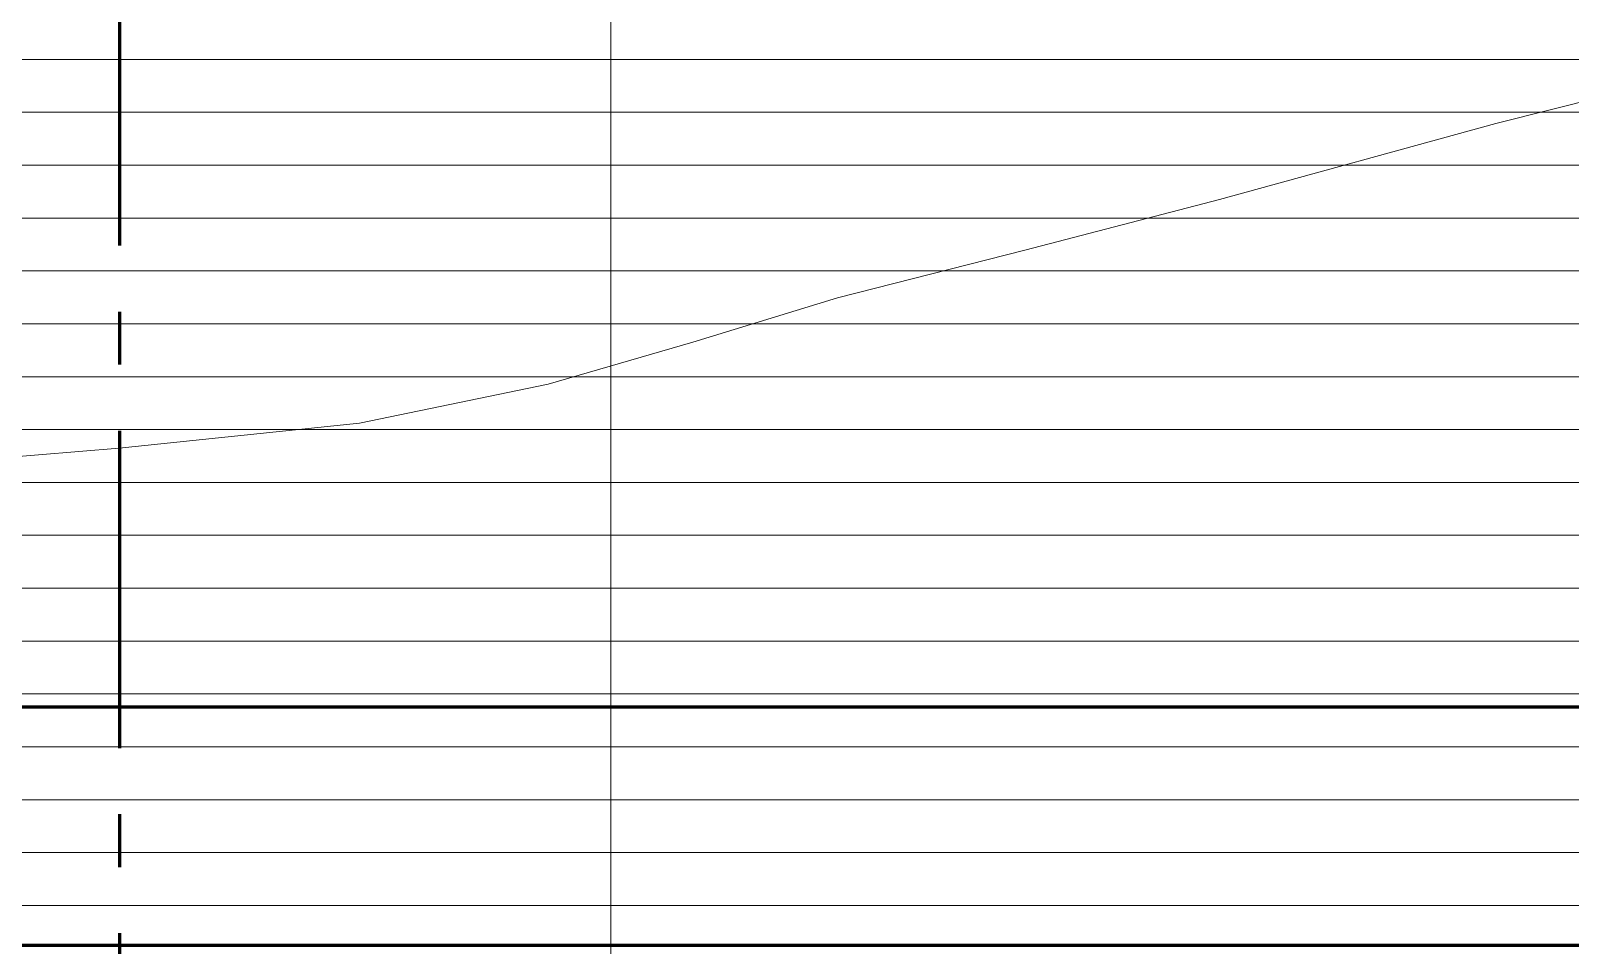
# Model space of a CAD drawing. Header units: metres. Extents: x 48 to 635, y -15 to 39.
# Drawn here: x 68.461 to 71.373, y 17.522 to 19.251 of the extents above; entities that cross this region are included whole.
import ezdxf

# ---------------------------------------------------------------- set-up
doc = ezdxf.new("R2010")
doc.units = ezdxf.units.M
doc.header["$MEASUREMENT"] = 0
doc.linetypes.add('Linea punta', pattern=[0.85, 0.6, -0.125, 0, -0.125])
doc.linetypes.add('Wipeout_Contour', pattern=[1, 0, -1])
for name, color, linetype in [('Interior - Furniture', 7, 'Continuous'), ('Marker - Section', 7, 'Continuous'), ('Shell - Roof', 7, 'Continuous'), ('Structural - Bearing', 7, 'Continuous')]:
    doc.layers.add(name, color=color, linetype=linetype)

# ---------------------------------------------------------------- blocks, each defined once
blk = doc.blocks.new('*X21')
at = {"layer": 'Shell - Roof', "color": 23, "linetype": 'Continuous', "lineweight": 13, "true_color": 0xbf8080}
for p, q in [((68.4756, 19.1974), (68.2342, 19.1974)), ((68.4756, 19.1974), (68.2342, 19.1974)), ((68.7171, 19.1974), (68.4756, 19.1974)), ((68.7171, 19.1974), (68.4756, 19.1974)), ((68.9585, 19.1974), (68.7171, 19.1974)), ((68.9585, 19.1974), (68.7171, 19.1974)), ((69.1999, 19.1974), (68.9585, 19.1974)), ((69.1999, 19.1974), (68.9585, 19.1974)), ((69.4413, 19.1974), (69.1999, 19.1974)), ((69.4413, 19.1974), (69.1999, 19.1974)), ((69.5585, 19.1974), (69.4413, 19.1974)), ((69.5585, 19.1974), (69.4413, 19.1974)), ((68.4756, 19.0974), (68.2342, 19.0974)), ((68.4756, 19.0974), (68.2342, 19.0974)), ((68.7171, 19.0974), (68.4756, 19.0974)), ((68.7171, 19.0974), (68.4756, 19.0974)), ((68.9585, 19.0974), (68.7171, 19.0974)), ((68.9585, 19.0974), (68.7171, 19.0974)), ((69.1999, 19.0974), (68.9585, 19.0974)), ((69.1999, 19.0974), (68.9585, 19.0974)), ((69.4413, 19.0974), (69.1999, 19.0974)), ((69.4413, 19.0974), (69.1999, 19.0974)), ((69.5585, 19.0974), (69.4413, 19.0974)), ((69.5585, 19.0974), (69.4413, 19.0974)), ((68.4756, 18.9974), (68.2342, 18.9974)), ((68.4756, 18.9974), (68.2342, 18.9974)), ((68.7171, 18.9974), (68.4756, 18.9974)), ((68.7171, 18.9974), (68.4756, 18.9974)), ((68.9585, 18.9974), (68.7171, 18.9974)), ((68.9585, 18.9974), (68.7171, 18.9974)), ((69.1999, 18.9974), (68.9585, 18.9974)), ((69.1999, 18.9974), (68.9585, 18.9974)), ((69.4413, 18.9974), (69.1999, 18.9974)), ((69.4413, 18.9974), (69.1999, 18.9974)), ((69.5585, 18.9974), (69.4413, 18.9974)), ((69.5585, 18.9974), (69.4413, 18.9974)), ((68.4756, 18.8974), (68.2342, 18.8974)), ((68.4756, 18.8974), (68.2342, 18.8974)), ((68.7171, 18.8974), (68.4756, 18.8974)), ((68.7171, 18.8974), (68.4756, 18.8974)), ((68.9585, 18.8974), (68.7171, 18.8974)), ((68.9585, 18.8974), (68.7171, 18.8974)), ((69.1999, 18.8974), (68.9585, 18.8974)), ((69.1999, 18.8974), (68.9585, 18.8974)), ((69.4413, 18.8974), (69.1999, 18.8974)), ((69.4413, 18.8974), (69.1999, 18.8974)), ((69.5585, 18.8974), (69.4413, 18.8974)), ((69.5585, 18.8974), (69.4413, 18.8974)), ((68.4756, 18.7974), (68.2342, 18.7974)), ((68.4756, 18.7974), (68.2342, 18.7974)), ((68.7171, 18.7974), (68.4756, 18.7974)), ((68.7171, 18.7974), (68.4756, 18.7974)), ((68.9585, 18.7974), (68.7171, 18.7974)), ((68.9585, 18.7974), (68.7171, 18.7974)), ((69.1999, 18.7974), (68.9585, 18.7974)), ((69.1999, 18.7974), (68.9585, 18.7974)), ((69.4413, 18.7974), (69.1999, 18.7974)), ((69.4413, 18.7974), (69.1999, 18.7974)), ((69.5585, 18.7974), (69.4413, 18.7974)), ((69.5585, 18.7974), (69.4413, 18.7974)), ((68.4756, 18.6974), (68.2342, 18.6974)), ((68.4756, 18.6974), (68.2342, 18.6974)), ((68.7171, 18.6974), (68.4756, 18.6974)), ((68.7171, 18.6974), (68.4756, 18.6974)), ((68.9585, 18.6974), (68.7171, 18.6974)), ((68.9585, 18.6974), (68.7171, 18.6974)), ((69.1999, 18.6974), (68.9585, 18.6974)), ((69.1999, 18.6974), (68.9585, 18.6974)), ((69.4413, 18.6974), (69.1999, 18.6974)), ((69.4413, 18.6974), (69.1999, 18.6974)), ((69.5585, 18.6974), (69.4413, 18.6974)), ((69.5585, 18.6974), (69.4413, 18.6974)), ((68.4756, 18.5974), (68.2342, 18.5974)), ((68.4756, 18.5974), (68.2342, 18.5974)), ((68.7171, 18.5974), (68.4756, 18.5974)), ((68.7171, 18.5974), (68.4756, 18.5974)), ((68.9585, 18.5974), (68.7171, 18.5974)), ((68.9585, 18.5974), (68.7171, 18.5974)), ((69.1999, 18.5974), (68.9585, 18.5974)), ((69.1999, 18.5974), (68.9585, 18.5974)), ((69.4413, 18.5974), (69.1999, 18.5974)), ((69.4413, 18.5974), (69.1999, 18.5974)), ((69.5585, 18.5974), (69.4413, 18.5974)), ((69.5585, 18.5974), (69.4413, 18.5974)), ((68.4756, 18.4974), (68.2342, 18.4974)), ((68.4756, 18.4974), (68.2342, 18.4974)), ((68.7171, 18.4974), (68.4756, 18.4974)), ((68.7171, 18.4974), (68.4756, 18.4974)), ((68.9585, 18.4974), (68.7171, 18.4974)), ((68.9585, 18.4974), (68.7171, 18.4974)), ((69.1999, 18.4974), (68.9585, 18.4974)), ((69.1999, 18.4974), (68.9585, 18.4974)), ((69.4413, 18.4974), (69.1999, 18.4974)), ((69.4413, 18.4974), (69.1999, 18.4974)), ((69.5585, 18.4974), (69.4413, 18.4974)), ((69.5585, 18.4974), (69.4413, 18.4974)), ((68.4756, 18.3974), (68.2342, 18.3974)), ((68.4756, 18.3974), (68.2342, 18.3974)), ((68.7171, 18.3974), (68.4756, 18.3974)), ((68.7171, 18.3974), (68.4756, 18.3974)), ((68.9585, 18.3974), (68.7171, 18.3974)), ((68.9585, 18.3974), (68.7171, 18.3974)), ((69.1999, 18.3974), (68.9585, 18.3974)), ((69.1999, 18.3974), (68.9585, 18.3974)), ((69.4413, 18.3974), (69.1999, 18.3974)), ((69.4413, 18.3974), (69.1999, 18.3974)), ((69.5585, 18.3974), (69.4413, 18.3974)), ((69.5585, 18.3974), (69.4413, 18.3974)), ((68.4756, 18.2974), (68.2342, 18.2974)), ((68.4756, 18.2974), (68.2342, 18.2974)), ((68.7171, 18.2974), (68.4756, 18.2974)), ((68.7171, 18.2974), (68.4756, 18.2974)), ((68.9585, 18.2974), (68.7171, 18.2974)), ((68.9585, 18.2974), (68.7171, 18.2974)), ((69.1999, 18.2974), (68.9585, 18.2974)), ((69.1999, 18.2974), (68.9585, 18.2974)), ((69.4413, 18.2974), (69.1999, 18.2974)), ((69.4413, 18.2974), (69.1999, 18.2974)), ((69.5585, 18.2974), (69.4413, 18.2974)), ((69.5585, 18.2974), (69.4413, 18.2974)), ((68.4756, 18.1974), (68.2342, 18.1974)), ((68.4756, 18.1974), (68.2342, 18.1974)), ((68.7171, 18.1974), (68.4756, 18.1974)), ((68.7171, 18.1974), (68.4756, 18.1974)), ((68.9585, 18.1974), (68.7171, 18.1974)), ((68.9585, 18.1974), (68.7171, 18.1974)), ((69.1999, 18.1974), (68.9585, 18.1974)), ((69.1999, 18.1974), (68.9585, 18.1974)), ((69.4413, 18.1974), (69.1999, 18.1974)), ((69.4413, 18.1974), (69.1999, 18.1974)), ((69.5585, 18.1974), (69.4413, 18.1974)), ((69.5585, 18.1974), (69.4413, 18.1974)), ((68.4756, 18.0974), (68.2342, 18.0974)), ((68.4756, 18.0974), (68.2342, 18.0974)), ((68.7171, 18.0974), (68.4756, 18.0974)), ((68.7171, 18.0974), (68.4756, 18.0974)), ((68.9585, 18.0974), (68.7171, 18.0974)), ((68.9585, 18.0974), (68.7171, 18.0974)), ((69.1999, 18.0974), (68.9585, 18.0974)), ((69.1999, 18.0974), (68.9585, 18.0974)), ((69.4413, 18.0974), (69.1999, 18.0974)), ((69.4413, 18.0974), (69.1999, 18.0974)), ((69.5585, 18.0974), (69.4413, 18.0974)), ((69.5585, 18.0974), (69.4413, 18.0974)), ((68.4756, 17.9974), (68.2342, 17.9974)), ((68.4756, 17.9974), (68.2342, 17.9974)), ((68.7171, 17.9974), (68.4756, 17.9974)), ((68.7171, 17.9974), (68.4756, 17.9974)), ((68.9585, 17.9974), (68.7171, 17.9974)), ((68.9585, 17.9974), (68.7171, 17.9974)), ((69.1999, 17.9974), (68.9585, 17.9974)), ((69.1999, 17.9974), (68.9585, 17.9974)), ((69.4413, 17.9974), (69.1999, 17.9974)), ((69.4413, 17.9974), (69.1999, 17.9974)), ((69.5585, 17.9974), (69.4413, 17.9974)), ((69.5585, 17.9974), (69.4413, 17.9974)), ((68.4756, 17.8974), (68.2342, 17.8974)), ((68.4756, 17.8974), (68.2342, 17.8974)), ((68.7171, 17.8974), (68.4756, 17.8974)), ((68.7171, 17.8974), (68.4756, 17.8974)), ((68.9585, 17.8974), (68.7171, 17.8974)), ((68.9585, 17.8974), (68.7171, 17.8974)), ((69.1999, 17.8974), (68.9585, 17.8974)), ((69.1999, 17.8974), (68.9585, 17.8974)), ((69.4413, 17.8974), (69.1999, 17.8974)), ((69.4413, 17.8974), (69.1999, 17.8974)), ((69.5585, 17.8974), (69.4413, 17.8974)), ((69.5585, 17.8974), (69.4413, 17.8974)), ((68.4756, 17.7974), (68.2342, 17.7974)), ((68.4756, 17.7974), (68.2342, 17.7974)), ((68.7171, 17.7974), (68.4756, 17.7974)), ((68.7171, 17.7974), (68.4756, 17.7974)), ((68.9585, 17.7974), (68.7171, 17.7974)), ((68.9585, 17.7974), (68.7171, 17.7974)), ((69.1999, 17.7974), (68.9585, 17.7974)), ((69.1999, 17.7974), (68.9585, 17.7974)), ((69.4413, 17.7974), (69.1999, 17.7974)), ((69.4413, 17.7974), (69.1999, 17.7974)), ((69.5585, 17.7974), (69.4413, 17.7974)), ((69.5585, 17.7974), (69.4413, 17.7974)), ((68.4756, 17.6974), (68.2342, 17.6974)), ((68.4756, 17.6974), (68.2342, 17.6974)), ((68.7171, 17.6974), (68.4756, 17.6974)), ((68.7171, 17.6974), (68.4756, 17.6974)), ((68.9585, 17.6974), (68.7171, 17.6974)), ((68.9585, 17.6974), (68.7171, 17.6974)), ((69.1999, 17.6974), (68.9585, 17.6974)), ((69.1999, 17.6974), (68.9585, 17.6974)), ((69.4413, 17.6974), (69.1999, 17.6974)), ((69.4413, 17.6974), (69.1999, 17.6974)), ((69.5585, 17.6974), (69.4413, 17.6974)), ((69.5585, 17.6974), (69.4413, 17.6974)), ((68.4756, 17.5974), (68.2342, 17.5974)), ((68.4756, 17.5974), (68.2342, 17.5974)), ((68.7171, 17.5974), (68.4756, 17.5974)), ((68.7171, 17.5974), (68.4756, 17.5974)), ((68.9585, 17.5974), (68.7171, 17.5974)), ((68.9585, 17.5974), (68.7171, 17.5974)), ((69.1999, 17.5974), (68.9585, 17.5974)), ((69.1999, 17.5974), (68.9585, 17.5974)), ((69.4413, 17.5974), (69.1999, 17.5974)), ((69.4413, 17.5974), (69.1999, 17.5974)), ((69.5585, 17.5974), (69.4413, 17.5974)), ((69.5585, 17.5974), (69.4413, 17.5974))]:
    blk.add_line(p, q, dxfattribs=at)
blk = doc.blocks.new('*X22')
at = {"layer": 'Shell - Roof', "color": 23, "linetype": 'Continuous', "lineweight": 13, "true_color": 0xbf8080}
for p, q in [((69.5585, 19.1974), (69.6827, 19.1974)), ((69.5585, 19.1974), (69.6827, 19.1974)), ((69.6827, 19.1974), (69.9242, 19.1974)), ((69.6827, 19.1974), (69.9242, 19.1974)), ((69.9242, 19.1974), (70.1656, 19.1974)), ((69.9242, 19.1974), (70.1656, 19.1974)), ((70.1656, 19.1974), (70.407, 19.1974)), ((70.1656, 19.1974), (70.407, 19.1974)), ((70.407, 19.1974), (70.6484, 19.1974)), ((70.407, 19.1974), (70.6484, 19.1974)), ((70.6484, 19.1974), (70.8898, 19.1974)), ((70.6484, 19.1974), (70.8898, 19.1974)), ((70.8898, 19.1974), (71.1313, 19.1974)), ((70.8898, 19.1974), (71.1313, 19.1974)), ((71.1313, 19.1974), (71.3727, 19.1974)), ((71.1313, 19.1974), (71.3727, 19.1974)), ((71.3727, 19.1974), (71.6141, 19.1974)), ((71.3727, 19.1974), (71.6141, 19.1974)), ((69.5585, 19.0974), (69.6827, 19.0974)), ((69.5585, 19.0974), (69.6827, 19.0974)), ((69.6827, 19.0974), (69.9242, 19.0974)), ((69.6827, 19.0974), (69.9242, 19.0974)), ((69.9242, 19.0974), (70.1656, 19.0974)), ((69.9242, 19.0974), (70.1656, 19.0974)), ((70.1656, 19.0974), (70.407, 19.0974)), ((70.1656, 19.0974), (70.407, 19.0974)), ((70.407, 19.0974), (70.6484, 19.0974)), ((70.407, 19.0974), (70.6484, 19.0974)), ((70.6484, 19.0974), (70.8898, 19.0974)), ((70.6484, 19.0974), (70.8898, 19.0974)), ((70.8898, 19.0974), (71.1313, 19.0974)), ((70.8898, 19.0974), (71.1313, 19.0974)), ((71.1313, 19.0974), (71.3727, 19.0974)), ((71.1313, 19.0974), (71.3727, 19.0974)), ((71.3727, 19.0974), (71.6141, 19.0974)), ((71.3727, 19.0974), (71.6141, 19.0974)), ((69.5585, 18.9974), (69.6827, 18.9974)), ((69.5585, 18.9974), (69.6827, 18.9974)), ((69.6827, 18.9974), (69.9242, 18.9974)), ((69.6827, 18.9974), (69.9242, 18.9974)), ((69.9242, 18.9974), (70.1656, 18.9974)), ((69.9242, 18.9974), (70.1656, 18.9974)), ((70.1656, 18.9974), (70.407, 18.9974)), ((70.1656, 18.9974), (70.407, 18.9974)), ((70.407, 18.9974), (70.6484, 18.9974)), ((70.407, 18.9974), (70.6484, 18.9974)), ((70.6484, 18.9974), (70.8898, 18.9974)), ((70.6484, 18.9974), (70.8898, 18.9974)), ((70.8898, 18.9974), (71.1313, 18.9974)), ((70.8898, 18.9974), (71.1313, 18.9974)), ((71.1313, 18.9974), (71.3727, 18.9974)), ((71.1313, 18.9974), (71.3727, 18.9974)), ((71.3727, 18.9974), (71.6141, 18.9974)), ((71.3727, 18.9974), (71.6141, 18.9974)), ((69.5585, 18.8974), (69.6827, 18.8974)), ((69.5585, 18.8974), (69.6827, 18.8974)), ((69.6827, 18.8974), (69.9242, 18.8974)), ((69.6827, 18.8974), (69.9242, 18.8974)), ((69.9242, 18.8974), (70.1656, 18.8974)), ((69.9242, 18.8974), (70.1656, 18.8974)), ((70.1656, 18.8974), (70.407, 18.8974)), ((70.1656, 18.8974), (70.407, 18.8974)), ((70.407, 18.8974), (70.6484, 18.8974)), ((70.407, 18.8974), (70.6484, 18.8974)), ((70.6484, 18.8974), (70.8898, 18.8974)), ((70.6484, 18.8974), (70.8898, 18.8974)), ((70.8898, 18.8974), (71.1313, 18.8974)), ((70.8898, 18.8974), (71.1313, 18.8974)), ((71.1313, 18.8974), (71.3727, 18.8974)), ((71.1313, 18.8974), (71.3727, 18.8974)), ((71.3727, 18.8974), (71.6141, 18.8974)), ((71.3727, 18.8974), (71.6141, 18.8974)), ((69.5585, 18.7974), (69.6827, 18.7974)), ((69.5585, 18.7974), (69.6827, 18.7974)), ((69.6827, 18.7974), (69.9242, 18.7974)), ((69.6827, 18.7974), (69.9242, 18.7974)), ((69.9242, 18.7974), (70.1656, 18.7974)), ((69.9242, 18.7974), (70.1656, 18.7974)), ((70.1656, 18.7974), (70.407, 18.7974)), ((70.1656, 18.7974), (70.407, 18.7974)), ((70.407, 18.7974), (70.6484, 18.7974)), ((70.407, 18.7974), (70.6484, 18.7974)), ((70.6484, 18.7974), (70.8898, 18.7974)), ((70.6484, 18.7974), (70.8898, 18.7974)), ((70.8898, 18.7974), (71.1313, 18.7974)), ((70.8898, 18.7974), (71.1313, 18.7974)), ((71.1313, 18.7974), (71.3727, 18.7974)), ((71.1313, 18.7974), (71.3727, 18.7974)), ((71.3727, 18.7974), (71.6141, 18.7974)), ((71.3727, 18.7974), (71.6141, 18.7974)), ((69.5585, 18.6974), (69.6827, 18.6974)), ((69.5585, 18.6974), (69.6827, 18.6974)), ((69.6827, 18.6974), (69.9242, 18.6974)), ((69.6827, 18.6974), (69.9242, 18.6974)), ((69.9242, 18.6974), (70.1656, 18.6974)), ((69.9242, 18.6974), (70.1656, 18.6974)), ((70.1656, 18.6974), (70.407, 18.6974)), ((70.1656, 18.6974), (70.407, 18.6974)), ((70.407, 18.6974), (70.6484, 18.6974)), ((70.407, 18.6974), (70.6484, 18.6974)), ((70.6484, 18.6974), (70.8898, 18.6974)), ((70.6484, 18.6974), (70.8898, 18.6974)), ((70.8898, 18.6974), (71.1313, 18.6974)), ((70.8898, 18.6974), (71.1313, 18.6974)), ((71.1313, 18.6974), (71.3727, 18.6974)), ((71.1313, 18.6974), (71.3727, 18.6974)), ((71.3727, 18.6974), (71.6141, 18.6974)), ((71.3727, 18.6974), (71.6141, 18.6974)), ((69.5585, 18.5974), (69.6827, 18.5974)), ((69.5585, 18.5974), (69.6827, 18.5974)), ((69.6827, 18.5974), (69.9242, 18.5974)), ((69.6827, 18.5974), (69.9242, 18.5974)), ((69.9242, 18.5974), (70.1656, 18.5974)), ((69.9242, 18.5974), (70.1656, 18.5974)), ((70.1656, 18.5974), (70.407, 18.5974)), ((70.1656, 18.5974), (70.407, 18.5974)), ((70.407, 18.5974), (70.6484, 18.5974)), ((70.407, 18.5974), (70.6484, 18.5974)), ((70.6484, 18.5974), (70.8898, 18.5974)), ((70.6484, 18.5974), (70.8898, 18.5974)), ((70.8898, 18.5974), (71.1313, 18.5974)), ((70.8898, 18.5974), (71.1313, 18.5974)), ((71.1313, 18.5974), (71.3727, 18.5974)), ((71.1313, 18.5974), (71.3727, 18.5974)), ((71.3727, 18.5974), (71.6141, 18.5974)), ((71.3727, 18.5974), (71.6141, 18.5974)), ((69.5585, 18.4974), (69.6827, 18.4974)), ((69.5585, 18.4974), (69.6827, 18.4974)), ((69.6827, 18.4974), (69.9242, 18.4974)), ((69.6827, 18.4974), (69.9242, 18.4974)), ((69.9242, 18.4974), (70.1656, 18.4974)), ((69.9242, 18.4974), (70.1656, 18.4974)), ((70.1656, 18.4974), (70.407, 18.4974)), ((70.1656, 18.4974), (70.407, 18.4974)), ((70.407, 18.4974), (70.6484, 18.4974)), ((70.407, 18.4974), (70.6484, 18.4974)), ((70.6484, 18.4974), (70.8898, 18.4974)), ((70.6484, 18.4974), (70.8898, 18.4974)), ((70.8898, 18.4974), (71.1313, 18.4974)), ((70.8898, 18.4974), (71.1313, 18.4974)), ((71.1313, 18.4974), (71.3727, 18.4974)), ((71.1313, 18.4974), (71.3727, 18.4974)), ((71.3727, 18.4974), (71.6141, 18.4974)), ((71.3727, 18.4974), (71.6141, 18.4974)), ((69.5585, 18.3974), (69.6827, 18.3974)), ((69.5585, 18.3974), (69.6827, 18.3974)), ((69.6827, 18.3974), (69.9242, 18.3974)), ((69.6827, 18.3974), (69.9242, 18.3974)), ((69.9242, 18.3974), (70.1656, 18.3974)), ((69.9242, 18.3974), (70.1656, 18.3974)), ((70.1656, 18.3974), (70.407, 18.3974)), ((70.1656, 18.3974), (70.407, 18.3974)), ((70.407, 18.3974), (70.6484, 18.3974)), ((70.407, 18.3974), (70.6484, 18.3974)), ((70.6484, 18.3974), (70.8898, 18.3974)), ((70.6484, 18.3974), (70.8898, 18.3974)), ((70.8898, 18.3974), (71.1313, 18.3974)), ((70.8898, 18.3974), (71.1313, 18.3974)), ((71.1313, 18.3974), (71.3727, 18.3974)), ((71.1313, 18.3974), (71.3727, 18.3974)), ((71.3727, 18.3974), (71.6141, 18.3974)), ((71.3727, 18.3974), (71.6141, 18.3974)), ((69.5585, 18.2974), (69.6827, 18.2974)), ((69.5585, 18.2974), (69.6827, 18.2974)), ((69.6827, 18.2974), (69.9242, 18.2974)), ((69.6827, 18.2974), (69.9242, 18.2974)), ((69.9242, 18.2974), (70.1656, 18.2974)), ((69.9242, 18.2974), (70.1656, 18.2974)), ((70.1656, 18.2974), (70.407, 18.2974)), ((70.1656, 18.2974), (70.407, 18.2974)), ((70.407, 18.2974), (70.6484, 18.2974)), ((70.407, 18.2974), (70.6484, 18.2974)), ((70.6484, 18.2974), (70.8898, 18.2974)), ((70.6484, 18.2974), (70.8898, 18.2974)), ((70.8898, 18.2974), (71.1313, 18.2974)), ((70.8898, 18.2974), (71.1313, 18.2974)), ((71.1313, 18.2974), (71.3727, 18.2974)), ((71.1313, 18.2974), (71.3727, 18.2974)), ((71.3727, 18.2974), (71.6141, 18.2974)), ((71.3727, 18.2974), (71.6141, 18.2974)), ((69.5585, 18.1974), (69.6827, 18.1974)), ((69.5585, 18.1974), (69.6827, 18.1974)), ((69.6827, 18.1974), (69.9242, 18.1974)), ((69.6827, 18.1974), (69.9242, 18.1974)), ((69.9242, 18.1974), (70.1656, 18.1974)), ((69.9242, 18.1974), (70.1656, 18.1974)), ((70.1656, 18.1974), (70.407, 18.1974)), ((70.1656, 18.1974), (70.407, 18.1974)), ((70.407, 18.1974), (70.6484, 18.1974)), ((70.407, 18.1974), (70.6484, 18.1974)), ((70.6484, 18.1974), (70.8898, 18.1974)), ((70.6484, 18.1974), (70.8898, 18.1974)), ((70.8898, 18.1974), (71.1313, 18.1974)), ((70.8898, 18.1974), (71.1313, 18.1974)), ((71.1313, 18.1974), (71.3727, 18.1974)), ((71.1313, 18.1974), (71.3727, 18.1974)), ((71.3727, 18.1974), (71.6141, 18.1974)), ((71.3727, 18.1974), (71.6141, 18.1974)), ((69.5585, 18.0974), (69.6827, 18.0974)), ((69.5585, 18.0974), (69.6827, 18.0974)), ((69.6827, 18.0974), (69.9242, 18.0974)), ((69.6827, 18.0974), (69.9242, 18.0974)), ((69.9242, 18.0974), (70.1656, 18.0974)), ((69.9242, 18.0974), (70.1656, 18.0974)), ((70.1656, 18.0974), (70.407, 18.0974)), ((70.1656, 18.0974), (70.407, 18.0974)), ((70.407, 18.0974), (70.6484, 18.0974)), ((70.407, 18.0974), (70.6484, 18.0974)), ((70.6484, 18.0974), (70.8898, 18.0974)), ((70.6484, 18.0974), (70.8898, 18.0974)), ((70.8898, 18.0974), (71.1313, 18.0974)), ((70.8898, 18.0974), (71.1313, 18.0974)), ((71.1313, 18.0974), (71.3727, 18.0974)), ((71.1313, 18.0974), (71.3727, 18.0974)), ((71.3727, 18.0974), (71.6141, 18.0974)), ((71.3727, 18.0974), (71.6141, 18.0974)), ((69.5585, 17.9974), (69.6827, 17.9974)), ((69.5585, 17.9974), (69.6827, 17.9974)), ((69.6827, 17.9974), (69.9242, 17.9974)), ((69.6827, 17.9974), (69.9242, 17.9974)), ((69.9242, 17.9974), (70.1656, 17.9974)), ((69.9242, 17.9974), (70.1656, 17.9974)), ((70.1656, 17.9974), (70.407, 17.9974)), ((70.1656, 17.9974), (70.407, 17.9974)), ((70.407, 17.9974), (70.6484, 17.9974)), ((70.407, 17.9974), (70.6484, 17.9974)), ((70.6484, 17.9974), (70.8898, 17.9974)), ((70.6484, 17.9974), (70.8898, 17.9974)), ((70.8898, 17.9974), (71.1313, 17.9974)), ((70.8898, 17.9974), (71.1313, 17.9974)), ((71.1313, 17.9974), (71.3727, 17.9974)), ((71.1313, 17.9974), (71.3727, 17.9974)), ((71.3727, 17.9974), (71.6141, 17.9974)), ((71.3727, 17.9974), (71.6141, 17.9974)), ((69.5585, 17.8974), (69.6827, 17.8974)), ((69.5585, 17.8974), (69.6827, 17.8974)), ((69.6827, 17.8974), (69.9242, 17.8974)), ((69.6827, 17.8974), (69.9242, 17.8974)), ((69.9242, 17.8974), (70.1656, 17.8974)), ((69.9242, 17.8974), (70.1656, 17.8974)), ((70.1656, 17.8974), (70.407, 17.8974)), ((70.1656, 17.8974), (70.407, 17.8974)), ((70.407, 17.8974), (70.6484, 17.8974)), ((70.407, 17.8974), (70.6484, 17.8974)), ((70.6484, 17.8974), (70.8898, 17.8974)), ((70.6484, 17.8974), (70.8898, 17.8974)), ((70.8898, 17.8974), (71.1313, 17.8974)), ((70.8898, 17.8974), (71.1313, 17.8974)), ((71.1313, 17.8974), (71.3727, 17.8974)), ((71.1313, 17.8974), (71.3727, 17.8974)), ((71.3727, 17.8974), (71.6141, 17.8974)), ((71.3727, 17.8974), (71.6141, 17.8974)), ((69.5585, 17.7974), (69.6827, 17.7974)), ((69.5585, 17.7974), (69.6827, 17.7974)), ((69.6827, 17.7974), (69.9242, 17.7974)), ((69.6827, 17.7974), (69.9242, 17.7974)), ((69.9242, 17.7974), (70.1656, 17.7974)), ((69.9242, 17.7974), (70.1656, 17.7974)), ((70.1656, 17.7974), (70.407, 17.7974)), ((70.1656, 17.7974), (70.407, 17.7974)), ((70.407, 17.7974), (70.6484, 17.7974)), ((70.407, 17.7974), (70.6484, 17.7974)), ((70.6484, 17.7974), (70.8898, 17.7974)), ((70.6484, 17.7974), (70.8898, 17.7974)), ((70.8898, 17.7974), (71.1313, 17.7974)), ((70.8898, 17.7974), (71.1313, 17.7974)), ((71.1313, 17.7974), (71.3727, 17.7974)), ((71.1313, 17.7974), (71.3727, 17.7974)), ((71.3727, 17.7974), (71.6141, 17.7974)), ((71.3727, 17.7974), (71.6141, 17.7974)), ((69.5585, 17.6974), (69.6827, 17.6974)), ((69.5585, 17.6974), (69.6827, 17.6974)), ((69.6827, 17.6974), (69.9242, 17.6974)), ((69.6827, 17.6974), (69.9242, 17.6974)), ((69.9242, 17.6974), (70.1656, 17.6974)), ((69.9242, 17.6974), (70.1656, 17.6974)), ((70.1656, 17.6974), (70.407, 17.6974)), ((70.1656, 17.6974), (70.407, 17.6974)), ((70.407, 17.6974), (70.6484, 17.6974)), ((70.407, 17.6974), (70.6484, 17.6974)), ((70.6484, 17.6974), (70.8898, 17.6974)), ((70.6484, 17.6974), (70.8898, 17.6974)), ((70.8898, 17.6974), (71.1313, 17.6974)), ((70.8898, 17.6974), (71.1313, 17.6974)), ((71.1313, 17.6974), (71.3727, 17.6974)), ((71.1313, 17.6974), (71.3727, 17.6974)), ((71.3727, 17.6974), (71.6141, 17.6974)), ((71.3727, 17.6974), (71.6141, 17.6974)), ((69.5585, 17.5974), (69.6827, 17.5974)), ((69.5585, 17.5974), (69.6827, 17.5974)), ((69.6827, 17.5974), (69.9242, 17.5974)), ((69.6827, 17.5974), (69.9242, 17.5974)), ((69.9242, 17.5974), (70.1656, 17.5974)), ((69.9242, 17.5974), (70.1656, 17.5974)), ((70.1656, 17.5974), (70.407, 17.5974)), ((70.1656, 17.5974), (70.407, 17.5974)), ((70.407, 17.5974), (70.6484, 17.5974)), ((70.407, 17.5974), (70.6484, 17.5974)), ((70.6484, 17.5974), (70.8898, 17.5974)), ((70.6484, 17.5974), (70.8898, 17.5974)), ((70.8898, 17.5974), (71.1313, 17.5974)), ((70.8898, 17.5974), (71.1313, 17.5974)), ((71.1313, 17.5974), (71.3727, 17.5974)), ((71.1313, 17.5974), (71.3727, 17.5974)), ((71.3727, 17.5974), (71.6141, 17.5974)), ((71.3727, 17.5974), (71.6141, 17.5974))]:
    blk.add_line(p, q, dxfattribs=at)

msp = doc.modelspace()

# ---------------------------------------------------------------- linework, layer by layer
at = {"layer": 'Interior - Furniture', "color": 8, "linetype": 'Continuous', "lineweight": 13}
for p, q in [((71.2321, 19.0762), (71.8825, 19.2395)), ((70.7094, 18.9325), (71.2321, 19.0762)), ((70.3415, 18.8368), (70.7094, 18.9325)), ((69.9869, 18.7467), (70.3415, 18.8368)), ((69.7137, 18.6624), (69.9869, 18.7467)), ((69.4397, 18.5834), (69.7137, 18.6624)), ((69.0831, 18.5094), (69.4397, 18.5834)), ((68.6283, 18.462), (69.0831, 18.5094)), ((67.7277, 18.3885), (68.6283, 18.462))]:
    msp.add_line(p, q, dxfattribs=at)

# ---------------------------------------------------------------- wipeouts: each hides what was drawn before it
at = {"color": 254, "linetype": 'Wipeout_Contour', "lineweight": 0, "ltscale": 276.123279}
msp.add_wipeout([(74.3785, 17.5224), (74.3785, 17.9724), (59.0085, 17.9724), (59.0085, 17.5224)], dxfattribs=at).dxf.layer = 'Structural - Bearing'

# ---------------------------------------------------------------- next in the draw order: linework, layer by layer
at = {"layer": 'Marker - Section', "color": 7, "linetype": 'Linea punta', "lineweight": 60}
msp.add_line((68.6289, 23.2452), (68.6289, 5.4658), dxfattribs=at)
at = {"layer": 'Shell - Roof', "color": 23, "linetype": 'Continuous', "lineweight": 13, "true_color": 0xbf8080, "flags": 128}
for points in [[(69.5585, 17.0224), (69.5585, 22.7024)], [(66.6988, 17.5224), (75.1785, 17.5224)]]:
    msp.add_lwpolyline(points, dxfattribs=at)
at = {"layer": 'Structural - Bearing', "color": 7, "linetype": 'Continuous', "lineweight": 60, "flags": 128}
for points in [[(74.3785, 17.9724), (59.0085, 17.9724)], [(59.0085, 17.5224), (74.3785, 17.5224)]]:
    msp.add_lwpolyline(points, dxfattribs=at)

# ---------------------------------------------------------------- next in the draw order: block references
at = {"layer": 'Shell - Roof', "color": 23, "linetype": 'Continuous', "lineweight": 13, "true_color": 0xbf8080}
for name in ['*X21', '*X22']:
    msp.add_blockref(name, (0, 0), dxfattribs=at)

doc.saveas('drawing.dxf')
